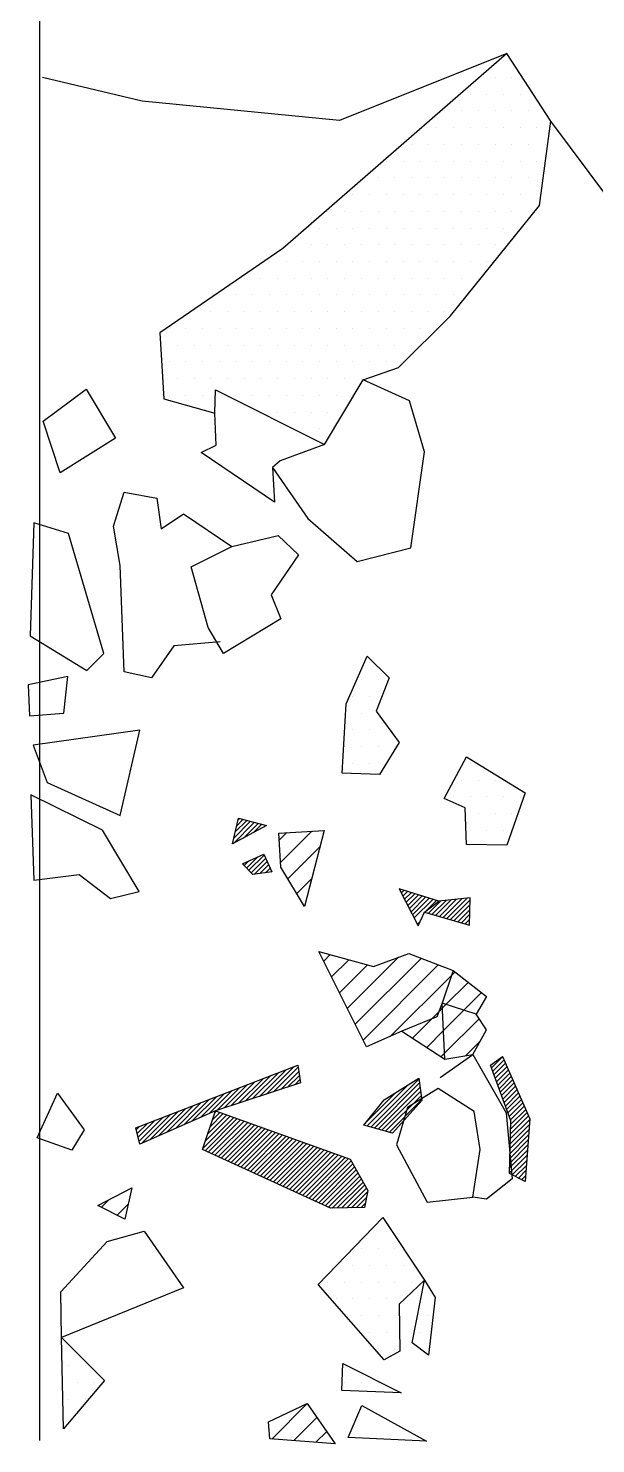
# Model space of a CAD drawing. Header units: metres. Extents: x -1.86 to -0.62, y -15.9 to -12.1.
# Drawn here: x -1.861 to -1.437, y -15.896 to -14.838 of the extents above; entities that cross this region are included whole.
import ezdxf

# ---------------------------------------------------------------- set-up
doc = ezdxf.new("R2010")
doc.units = ezdxf.units.M
doc.header["$LTSCALE"] = 25
doc.header["$MEASUREMENT"] = 0
doc.linetypes.add('STRICHPUNKTX2', pattern=[2, 1, -0.5, 0, -0.5])
doc.layers.get('0').update_dxf_attribs({"linetype": 'CONTINUOUS'})
for name, color, linetype in [('BEFUND', 1, 'CONTINUOUS'), ('FEUER', 1, 'CONTINUOUS'), ('GRABUNGSGRENZE', 3, 'STRICHPUNKTX2'), ('KNOCHEN', 2, 'CONTINUOUS'), ('STEINE', 4, 'CONTINUOUS'), ('STEINESCHRAFF', 4, 'CONTINUOUS')]:
    doc.layers.add(name, color=color, linetype=linetype)

# ---------------------------------------------------------------- blocks, each defined once
blk = doc.blocks.new('*X1')
at = {"color": 0}
for p, q in [((-170.45, -1542.94), (-170.36, -1542.86)), ((-170.84, -1544.75), (-169.25, -1543.16)), ((-170.78, -1544.33), (-169.53, -1543.08)), ((-170.67, -1543.87), (-169.8, -1543.01)), ((-170.56, -1543.41), (-170.08, -1542.93)), ((-170.07, -1544.34), (-168.97, -1543.23)), ((-169.31, -1543.92), (-168.69, -1543.3)), ((-168.54, -1543.51), (-168.41, -1543.38)), ((-170, -1546.38), (-169.65, -1546.04)), ((-169.82, -1546.56), (-169.01, -1545.75)), ((-169.65, -1546.74), (-168.51, -1545.6)), ((-169.48, -1546.93), (-168.4, -1545.84)), ((-169.25, -1547.05), (-168.29, -1546.09)), ((-168.84, -1546.99), (-168.18, -1546.33)), ((-168.42, -1546.93), (-168.06, -1546.57)), ((-168.01, -1546.87), (-167.95, -1546.81)), ((-158.38, -1548.2), (-158.34, -1548.16)), ((-158.26, -1548.43), (-158.07, -1548.24)), ((-158.14, -1548.67), (-157.8, -1548.32)), ((-158.02, -1548.9), (-157.53, -1548.41)), ((-157.9, -1549.13), (-157.26, -1548.49)), ((-157.78, -1549.37), (-156.99, -1548.57)), ((-157.66, -1549.6), (-156.72, -1548.66)), ((-157.54, -1549.83), (-156.45, -1548.74)), ((-157.42, -1550.06), (-156.18, -1548.83)), ((-157.3, -1550.3), (-155.91, -1548.91)), ((-156.39, -1549.75), (-155.64, -1548.99)), ((-156.24, -1549.95), (-155.32, -1549.03)), ((-155.96, -1550.02), (-154.92, -1548.99)), ((-155.69, -1550.1), (-154.53, -1548.94)), ((-155.41, -1550.18), (-154.13, -1548.9)), ((-155.14, -1550.26), (-153.73, -1548.86)), ((-154.87, -1550.34), (-153.34, -1548.81)), ((-154.59, -1550.42), (-153.14, -1548.96)), ((-156.57, -1549.92), (-156.51, -1549.87)), ((-154.32, -1550.5), (-153.15, -1549.33)), ((-154.04, -1550.58), (-153.15, -1549.69)), ((-153.77, -1550.66), (-153.16, -1550.05)), ((-157.06, -1550.76), (-156.86, -1550.56)), ((-153.49, -1550.74), (-153.17, -1550.42)), ((-153.22, -1550.81), (-153.18, -1550.78)), ((-151.53, -1561.5), (-150.68, -1560.66)), ((-169.39, -1563.8), (-167.45, -1561.86)), ((-168.86, -1563.63), (-166.87, -1561.64)), ((-168.34, -1563.46), (-166.29, -1561.42)), ((-167.81, -1563.28), (-165.98, -1561.45)), ((-167.28, -1563.11), (-165.93, -1561.76)), ((-151.44, -1561.76), (-150.58, -1560.9)), ((-151.34, -1562.02), (-150.47, -1561.15)), ((-151.25, -1562.28), (-150.36, -1561.39)), ((-151.15, -1562.54), (-150.26, -1561.64)), ((-151.06, -1562.8), (-150.15, -1561.89)), ((-172.02, -1564.66), (-170.33, -1562.97)), ((-171.49, -1564.49), (-169.75, -1562.75)), ((-170.97, -1564.32), (-169.18, -1562.53)), ((-170.44, -1564.15), (-168.6, -1562.31)), ((-169.91, -1563.97), (-168.02, -1562.08)), ((-166.76, -1562.94), (-165.88, -1562.06)), ((-166.23, -1562.77), (-165.84, -1562.37)), ((-160.83, -1565.85), (-157.75, -1562.77)), ((-160.55, -1565.93), (-156.94, -1562.32)), ((-160.28, -1566), (-156.9, -1562.63)), ((-160, -1566.08), (-156.86, -1562.95)), ((-150.96, -1563.06), (-150.04, -1562.13)), ((-150.87, -1563.32), (-149.93, -1562.38)), ((-150.78, -1563.57), (-149.83, -1562.63)), ((-150.68, -1563.83), (-149.72, -1562.87)), ((-174.52, -1565.75), (-172.63, -1563.87)), ((-173.89, -1565.47), (-172.06, -1563.64)), ((-173.26, -1565.2), (-171.48, -1563.42)), ((-172.62, -1564.92), (-170.9, -1563.2)), ((-160.88, -1565.55), (-158.7, -1563.37)), ((-159.73, -1566.16), (-156.83, -1563.26)), ((-159.45, -1566.24), (-156.79, -1563.58)), ((-159.18, -1566.32), (-156.75, -1563.89)), ((-150.59, -1564.09), (-149.61, -1563.12)), ((-150.49, -1564.35), (-149.51, -1563.37)), ((-150.4, -1564.61), (-149.4, -1563.61)), ((-150.3, -1564.87), (-149.29, -1563.86)), ((-177.69, -1567.15), (-175.51, -1564.98)), ((-177.05, -1566.87), (-174.94, -1564.76)), ((-176.42, -1566.59), (-174.36, -1564.53)), ((-175.79, -1566.31), (-173.79, -1564.31)), ((-175.15, -1566.03), (-173.21, -1564.09)), ((-172.91, -1566.97), (-171.05, -1565.11)), ((-172.73, -1566.44), (-171.31, -1565.01)), ((-172.55, -1565.91), (-171.57, -1564.92)), ((-172.38, -1565.38), (-171.83, -1564.83)), ((-172.2, -1564.85), (-172.09, -1564.73)), ((-150.21, -1565.13), (-149.18, -1564.11)), ((-150.11, -1565.39), (-149.08, -1564.35)), ((-150.11, -1566.44), (-148.76, -1565.09)), ((-150.1, -1566.08), (-148.86, -1564.84)), ((-150.09, -1565.71), (-148.97, -1564.6)), ((-178.07, -1566.12), (-177.82, -1565.87)), ((-178, -1566.4), (-177.24, -1565.65)), ((-177.93, -1566.69), (-176.67, -1565.42)), ((-177.86, -1566.97), (-176.09, -1565.2)), ((-173.08, -1567.5), (-170.79, -1565.2)), ((-172.93, -1567.7), (-170.53, -1565.29)), ((-172.69, -1567.81), (-170.27, -1565.39)), ((-172.44, -1567.92), (-170, -1565.48)), ((-172.2, -1568.03), (-169.74, -1565.57)), ((-171.96, -1568.14), (-169.48, -1565.67)), ((-171.72, -1568.25), (-169.22, -1565.76)), ((-171.47, -1568.36), (-168.96, -1565.85)), ((-171.23, -1568.47), (-168.7, -1565.95)), ((-170.99, -1568.58), (-168.44, -1566.04)), ((-170.75, -1568.7), (-168.18, -1566.13)), ((-150.13, -1567.53), (-148.72, -1566.11)), ((-150.12, -1566.8), (-148.66, -1565.35)), ((-150.12, -1567.17), (-148.69, -1565.73)), ((-170.5, -1568.81), (-167.92, -1566.23)), ((-170.26, -1568.92), (-167.66, -1566.32)), ((-170.02, -1569.03), (-167.4, -1566.41)), ((-169.77, -1569.14), (-167.14, -1566.51)), ((-169.53, -1569.25), (-166.88, -1566.6)), ((-169.29, -1569.36), (-166.62, -1566.69)), ((-169.05, -1569.47), (-166.36, -1566.79)), ((-168.8, -1569.58), (-166.1, -1566.88)), ((-168.56, -1569.69), (-165.84, -1566.97)), ((-168.32, -1569.8), (-165.58, -1567.07)), ((-168.08, -1569.92), (-165.32, -1567.16)), ((-150.15, -1568.26), (-148.78, -1566.88)), ((-150.14, -1567.89), (-148.75, -1566.5)), ((-167.83, -1570.03), (-165.06, -1567.25)), ((-167.59, -1570.14), (-164.8, -1567.35)), ((-167.35, -1570.25), (-164.54, -1567.44)), ((-167.11, -1570.36), (-164.28, -1567.53)), ((-166.86, -1570.47), (-164.02, -1567.63)), ((-166.62, -1570.58), (-163.76, -1567.72)), ((-166.38, -1570.69), (-163.5, -1567.81)), ((-166.14, -1570.8), (-163.24, -1567.91)), ((-165.89, -1570.91), (-162.98, -1568)), ((-165.65, -1571.03), (-162.72, -1568.09)), ((-165.41, -1571.14), (-162.46, -1568.19)), ((-165.17, -1571.25), (-162.2, -1568.28)), ((-150.18, -1569.34), (-148.86, -1568.03)), ((-150.17, -1568.98), (-148.83, -1567.64)), ((-150.16, -1568.62), (-148.8, -1567.26)), ((-164.92, -1571.36), (-162.01, -1568.45)), ((-164.68, -1571.47), (-161.88, -1568.67)), ((-164.44, -1571.58), (-161.76, -1568.9)), ((-164.2, -1571.69), (-161.63, -1569.13)), ((-163.95, -1571.8), (-161.5, -1569.35)), ((-149.98, -1569.5), (-148.89, -1568.41)), ((-149.75, -1569.62), (-148.92, -1568.79)), ((-149.51, -1569.74), (-148.95, -1569.17)), ((-163.71, -1571.91), (-161.37, -1569.58)), ((-163.42, -1571.98), (-161.25, -1569.8)), ((-163.06, -1571.97), (-161.12, -1570.03)), ((-162.7, -1571.97), (-160.99, -1570.25)), ((-149.28, -1569.86), (-148.98, -1569.56)), ((-149.05, -1569.98), (-149.01, -1569.94)), ((-162.34, -1571.96), (-160.86, -1570.48)), ((-161.98, -1571.95), (-160.78, -1570.75)), ((-161.62, -1571.94), (-160.87, -1571.19)), ((-161.26, -1571.94), (-160.96, -1571.63))]:
    blk.add_line(p, q, dxfattribs=at)
blk = doc.blocks.new('*X2')
at = {"color": 0}
for p, q in [((-150.625, -1486.25), (-150.625, -1486.25)), ((-151.25, -1487.5), (-151.25, -1487.5)), ((-150, -1487.5), (-150, -1487.5)), ((-153.125, -1488.75), (-153.125, -1488.75)), ((-151.875, -1488.75), (-151.875, -1488.75)), ((-150.625, -1488.75), (-150.625, -1488.75)), ((-149.375, -1488.75), (-149.375, -1488.75)), ((-155, -1490), (-155, -1490)), ((-153.75, -1490), (-153.75, -1490)), ((-152.5, -1490), (-152.5, -1490)), ((-151.25, -1490), (-151.25, -1490)), ((-150, -1490), (-150, -1490)), ((-148.75, -1490), (-148.75, -1490)), ((-155.625, -1491.25), (-155.625, -1491.25)), ((-154.375, -1491.25), (-154.375, -1491.25)), ((-153.125, -1491.25), (-153.125, -1491.25)), ((-151.875, -1491.25), (-151.875, -1491.25)), ((-150.625, -1491.25), (-150.625, -1491.25)), ((-149.375, -1491.25), (-149.375, -1491.25)), ((-148.125, -1491.25), (-148.125, -1491.25)), ((-157.5, -1492.5), (-157.5, -1492.5)), ((-156.25, -1492.5), (-156.25, -1492.5)), ((-155, -1492.5), (-155, -1492.5)), ((-153.75, -1492.5), (-153.75, -1492.5)), ((-152.5, -1492.5), (-152.5, -1492.5)), ((-151.25, -1492.5), (-151.25, -1492.5)), ((-150, -1492.5), (-150, -1492.5)), ((-148.75, -1492.5), (-148.75, -1492.5)), ((-147.5, -1492.5), (-147.5, -1492.5)), ((-159.375, -1493.75), (-159.375, -1493.75)), ((-158.125, -1493.75), (-158.125, -1493.75)), ((-156.875, -1493.75), (-156.875, -1493.75)), ((-155.625, -1493.75), (-155.625, -1493.75)), ((-154.375, -1493.75), (-154.375, -1493.75)), ((-153.125, -1493.75), (-153.125, -1493.75)), ((-151.875, -1493.75), (-151.875, -1493.75)), ((-150.625, -1493.75), (-150.625, -1493.75)), ((-149.375, -1493.75), (-149.375, -1493.75)), ((-148.125, -1493.75), (-148.125, -1493.75)), ((-160, -1495), (-160, -1495)), ((-158.75, -1495), (-158.75, -1495)), ((-157.5, -1495), (-157.5, -1495)), ((-156.25, -1495), (-156.25, -1495)), ((-155, -1495), (-155, -1495)), ((-153.75, -1495), (-153.75, -1495)), ((-152.5, -1495), (-152.5, -1495)), ((-151.25, -1495), (-151.25, -1495)), ((-150, -1495), (-150, -1495)), ((-148.75, -1495), (-148.75, -1495)), ((-161.875, -1496.25), (-161.875, -1496.25)), ((-160.625, -1496.25), (-160.625, -1496.25)), ((-159.375, -1496.25), (-159.375, -1496.25)), ((-158.125, -1496.25), (-158.125, -1496.25)), ((-156.875, -1496.25), (-156.875, -1496.25)), ((-155.625, -1496.25), (-155.625, -1496.25)), ((-154.375, -1496.25), (-154.375, -1496.25)), ((-153.125, -1496.25), (-153.125, -1496.25)), ((-151.875, -1496.25), (-151.875, -1496.25)), ((-150.625, -1496.25), (-150.625, -1496.25)), ((-149.375, -1496.25), (-149.375, -1496.25)), ((-148.125, -1496.25), (-148.125, -1496.25)), ((-163.75, -1497.5), (-163.75, -1497.5)), ((-162.5, -1497.5), (-162.5, -1497.5)), ((-161.25, -1497.5), (-161.25, -1497.5)), ((-160, -1497.5), (-160, -1497.5)), ((-158.75, -1497.5), (-158.75, -1497.5)), ((-157.5, -1497.5), (-157.5, -1497.5)), ((-156.25, -1497.5), (-156.25, -1497.5)), ((-155, -1497.5), (-155, -1497.5)), ((-153.75, -1497.5), (-153.75, -1497.5)), ((-152.5, -1497.5), (-152.5, -1497.5)), ((-151.25, -1497.5), (-151.25, -1497.5)), ((-150, -1497.5), (-150, -1497.5)), ((-148.75, -1497.5), (-148.75, -1497.5)), ((-164.375, -1498.75), (-164.375, -1498.75)), ((-163.125, -1498.75), (-163.125, -1498.75)), ((-161.875, -1498.75), (-161.875, -1498.75)), ((-160.625, -1498.75), (-160.625, -1498.75)), ((-159.375, -1498.75), (-159.375, -1498.75)), ((-158.125, -1498.75), (-158.125, -1498.75)), ((-156.875, -1498.75), (-156.875, -1498.75)), ((-155.625, -1498.75), (-155.625, -1498.75)), ((-154.375, -1498.75), (-154.375, -1498.75)), ((-153.125, -1498.75), (-153.125, -1498.75)), ((-151.875, -1498.75), (-151.875, -1498.75)), ((-150.625, -1498.75), (-150.625, -1498.75)), ((-149.375, -1498.75), (-149.375, -1498.75)), ((-166.25, -1500), (-166.25, -1500)), ((-165, -1500), (-165, -1500)), ((-163.75, -1500), (-163.75, -1500)), ((-162.5, -1500), (-162.5, -1500)), ((-161.25, -1500), (-161.25, -1500)), ((-160, -1500), (-160, -1500)), ((-158.75, -1500), (-158.75, -1500)), ((-157.5, -1500), (-157.5, -1500)), ((-156.25, -1500), (-156.25, -1500)), ((-155, -1500), (-155, -1500)), ((-153.75, -1500), (-153.75, -1500)), ((-152.5, -1500), (-152.5, -1500)), ((-151.25, -1500), (-151.25, -1500)), ((-168.125, -1501.25), (-168.125, -1501.25)), ((-166.875, -1501.25), (-166.875, -1501.25)), ((-165.625, -1501.25), (-165.625, -1501.25)), ((-164.375, -1501.25), (-164.375, -1501.25)), ((-163.125, -1501.25), (-163.125, -1501.25)), ((-161.875, -1501.25), (-161.875, -1501.25)), ((-160.625, -1501.25), (-160.625, -1501.25)), ((-159.375, -1501.25), (-159.375, -1501.25)), ((-158.125, -1501.25), (-158.125, -1501.25)), ((-156.875, -1501.25), (-156.875, -1501.25)), ((-155.625, -1501.25), (-155.625, -1501.25)), ((-154.375, -1501.25), (-154.375, -1501.25)), ((-153.125, -1501.25), (-153.125, -1501.25)), ((-151.875, -1501.25), (-151.875, -1501.25)), ((-170, -1502.5), (-170, -1502.5)), ((-168.75, -1502.5), (-168.75, -1502.5)), ((-167.5, -1502.5), (-167.5, -1502.5)), ((-166.25, -1502.5), (-166.25, -1502.5)), ((-165, -1502.5), (-165, -1502.5)), ((-163.75, -1502.5), (-163.75, -1502.5)), ((-162.5, -1502.5), (-162.5, -1502.5)), ((-161.25, -1502.5), (-161.25, -1502.5)), ((-160, -1502.5), (-160, -1502.5)), ((-158.75, -1502.5), (-158.75, -1502.5)), ((-157.5, -1502.5), (-157.5, -1502.5)), ((-156.25, -1502.5), (-156.25, -1502.5)), ((-155, -1502.5), (-155, -1502.5)), ((-153.75, -1502.5), (-153.75, -1502.5)), ((-152.5, -1502.5), (-152.5, -1502.5)), ((-171.875, -1503.75), (-171.875, -1503.75)), ((-170.625, -1503.75), (-170.625, -1503.75)), ((-169.375, -1503.75), (-169.375, -1503.75)), ((-168.125, -1503.75), (-168.125, -1503.75)), ((-166.875, -1503.75), (-166.875, -1503.75)), ((-165.625, -1503.75), (-165.625, -1503.75)), ((-164.375, -1503.75), (-164.375, -1503.75)), ((-163.125, -1503.75), (-163.125, -1503.75)), ((-161.875, -1503.75), (-161.875, -1503.75)), ((-160.625, -1503.75), (-160.625, -1503.75)), ((-159.375, -1503.75), (-159.375, -1503.75)), ((-158.125, -1503.75), (-158.125, -1503.75)), ((-156.875, -1503.75), (-156.875, -1503.75)), ((-155.625, -1503.75), (-155.625, -1503.75)), ((-154.375, -1503.75), (-154.375, -1503.75)), ((-173.75, -1505), (-173.75, -1505)), ((-172.5, -1505), (-172.5, -1505)), ((-171.25, -1505), (-171.25, -1505)), ((-170, -1505), (-170, -1505)), ((-168.75, -1505), (-168.75, -1505)), ((-167.5, -1505), (-167.5, -1505)), ((-166.25, -1505), (-166.25, -1505)), ((-165, -1505), (-165, -1505)), ((-163.75, -1505), (-163.75, -1505)), ((-162.5, -1505), (-162.5, -1505)), ((-161.25, -1505), (-161.25, -1505)), ((-160, -1505), (-160, -1505)), ((-158.75, -1505), (-158.75, -1505)), ((-157.5, -1505), (-157.5, -1505)), ((-156.25, -1505), (-156.25, -1505)), ((-155, -1505), (-155, -1505)), ((-175.625, -1506.25), (-175.625, -1506.25)), ((-174.375, -1506.25), (-174.375, -1506.25)), ((-173.125, -1506.25), (-173.125, -1506.25)), ((-171.875, -1506.25), (-171.875, -1506.25)), ((-170.625, -1506.25), (-170.625, -1506.25)), ((-169.375, -1506.25), (-169.375, -1506.25)), ((-168.125, -1506.25), (-168.125, -1506.25)), ((-166.875, -1506.25), (-166.875, -1506.25)), ((-165.625, -1506.25), (-165.625, -1506.25)), ((-164.375, -1506.25), (-164.375, -1506.25)), ((-163.125, -1506.25), (-163.125, -1506.25)), ((-161.875, -1506.25), (-161.875, -1506.25)), ((-160.625, -1506.25), (-160.625, -1506.25)), ((-159.375, -1506.25), (-159.375, -1506.25)), ((-158.125, -1506.25), (-158.125, -1506.25)), ((-156.875, -1506.25), (-156.875, -1506.25)), ((-155.625, -1506.25), (-155.625, -1506.25)), ((-176.25, -1507.5), (-176.25, -1507.5)), ((-175, -1507.5), (-175, -1507.5)), ((-173.75, -1507.5), (-173.75, -1507.5)), ((-172.5, -1507.5), (-172.5, -1507.5)), ((-171.25, -1507.5), (-171.25, -1507.5)), ((-170, -1507.5), (-170, -1507.5)), ((-168.75, -1507.5), (-168.75, -1507.5)), ((-167.5, -1507.5), (-167.5, -1507.5)), ((-166.25, -1507.5), (-166.25, -1507.5)), ((-165, -1507.5), (-165, -1507.5)), ((-163.75, -1507.5), (-163.75, -1507.5)), ((-162.5, -1507.5), (-162.5, -1507.5)), ((-161.25, -1507.5), (-161.25, -1507.5)), ((-160, -1507.5), (-160, -1507.5)), ((-158.75, -1507.5), (-158.75, -1507.5)), ((-157.5, -1507.5), (-157.5, -1507.5)), ((-175.625, -1508.75), (-175.625, -1508.75)), ((-174.375, -1508.75), (-174.375, -1508.75)), ((-173.125, -1508.75), (-173.125, -1508.75)), ((-171.875, -1508.75), (-171.875, -1508.75)), ((-170.625, -1508.75), (-170.625, -1508.75)), ((-169.375, -1508.75), (-169.375, -1508.75)), ((-168.125, -1508.75), (-168.125, -1508.75)), ((-166.875, -1508.75), (-166.875, -1508.75)), ((-165.625, -1508.75), (-165.625, -1508.75)), ((-164.375, -1508.75), (-164.375, -1508.75)), ((-163.125, -1508.75), (-163.125, -1508.75)), ((-161.875, -1508.75), (-161.875, -1508.75)), ((-160.625, -1508.75), (-160.625, -1508.75)), ((-159.375, -1508.75), (-159.375, -1508.75)), ((-158.125, -1508.75), (-158.125, -1508.75)), ((-175, -1510), (-175, -1510)), ((-173.75, -1510), (-173.75, -1510)), ((-172.5, -1510), (-172.5, -1510)), ((-171.25, -1510), (-171.25, -1510)), ((-170, -1510), (-170, -1510)), ((-168.75, -1510), (-168.75, -1510)), ((-167.5, -1510), (-167.5, -1510)), ((-166.25, -1510), (-166.25, -1510)), ((-165, -1510), (-165, -1510)), ((-163.75, -1510), (-163.75, -1510)), ((-162.5, -1510), (-162.5, -1510)), ((-161.25, -1510), (-161.25, -1510)), ((-175.625, -1511.25), (-175.625, -1511.25)), ((-174.375, -1511.25), (-174.375, -1511.25)), ((-173.125, -1511.25), (-173.125, -1511.25)), ((-170.625, -1511.25), (-170.625, -1511.25)), ((-169.375, -1511.25), (-169.375, -1511.25)), ((-168.125, -1511.25), (-168.125, -1511.25)), ((-166.875, -1511.25), (-166.875, -1511.25)), ((-165.625, -1511.25), (-165.625, -1511.25)), ((-164.375, -1511.25), (-164.375, -1511.25)), ((-163.125, -1511.25), (-163.125, -1511.25)), ((-161.875, -1511.25), (-161.875, -1511.25)), ((-168.75, -1512.5), (-168.75, -1512.5)), ((-167.5, -1512.5), (-167.5, -1512.5)), ((-166.25, -1512.5), (-166.25, -1512.5)), ((-165, -1512.5), (-165, -1512.5)), ((-163.75, -1512.5), (-163.75, -1512.5)), ((-165.625, -1513.75), (-165.625, -1513.75)), ((-164.375, -1513.75), (-164.375, -1513.75)), ((-160.625, -1531.25), (-160.625, -1531.25)), ((-161.25, -1532.5), (-161.25, -1532.5)), ((-160, -1532.5), (-160, -1532.5)), ((-161.875, -1533.75), (-161.875, -1533.75)), ((-160.625, -1533.75), (-160.625, -1533.75)), ((-161.25, -1535), (-161.25, -1535)), ((-161.875, -1536.25), (-161.875, -1536.25)), ((-160.625, -1536.25), (-160.625, -1536.25)), ((-159.375, -1536.25), (-159.375, -1536.25)), ((-162.5, -1537.5), (-162.5, -1537.5)), ((-161.25, -1537.5), (-161.25, -1537.5)), ((-160, -1537.5), (-160, -1537.5)), ((-158.75, -1537.5), (-158.75, -1537.5)), ((-161.875, -1538.75), (-161.875, -1538.75)), ((-160.625, -1538.75), (-160.625, -1538.75)), ((-153.125, -1538.75), (-153.125, -1538.75)), ((-153.75, -1540), (-153.75, -1540)), ((-152.5, -1540), (-152.5, -1540)), ((-151.25, -1540), (-151.25, -1540)), ((-154.375, -1541.25), (-154.375, -1541.25)), ((-153.125, -1541.25), (-153.125, -1541.25)), ((-151.875, -1541.25), (-151.875, -1541.25)), ((-150.625, -1541.25), (-150.625, -1541.25)), ((-149.375, -1541.25), (-149.375, -1541.25)), ((-152.5, -1542.5), (-152.5, -1542.5)), ((-151.25, -1542.5), (-151.25, -1542.5)), ((-150, -1542.5), (-150, -1542.5)), ((-153.125, -1543.75), (-153.125, -1543.75)), ((-151.875, -1543.75), (-151.875, -1543.75)), ((-150.625, -1543.75), (-150.625, -1543.75)), ((-160.625, -1573.75), (-160.625, -1573.75)), ((-159.375, -1573.75), (-159.375, -1573.75)), ((-161.25, -1575), (-161.25, -1575)), ((-160, -1575), (-160, -1575)), ((-158.75, -1575), (-158.75, -1575)), ((-161.875, -1576.25), (-161.875, -1576.25)), ((-160.625, -1576.25), (-160.625, -1576.25)), ((-159.375, -1576.25), (-159.375, -1576.25)), ((-158.125, -1576.25), (-158.125, -1576.25)), ((-163.75, -1577.5), (-163.75, -1577.5)), ((-162.5, -1577.5), (-162.5, -1577.5)), ((-161.25, -1577.5), (-161.25, -1577.5)), ((-160, -1577.5), (-160, -1577.5)), ((-158.75, -1577.5), (-158.75, -1577.5)), ((-157.5, -1577.5), (-157.5, -1577.5)), ((-163.125, -1578.75), (-163.125, -1578.75)), ((-161.875, -1578.75), (-161.875, -1578.75)), ((-160.625, -1578.75), (-160.625, -1578.75)), ((-159.375, -1578.75), (-159.375, -1578.75)), ((-158.125, -1578.75), (-158.125, -1578.75)), ((-161.25, -1580), (-161.25, -1580)), ((-160, -1580), (-160, -1580)), ((-158.75, -1580), (-158.75, -1580)), ((-156.25, -1580), (-156.25, -1580)), ((-160.625, -1581.25), (-160.625, -1581.25)), ((-159.375, -1581.25), (-159.375, -1581.25)), ((-156.875, -1581.25), (-156.875, -1581.25)), ((-160, -1582.5), (-160, -1582.5)), ((-158.75, -1582.5), (-158.75, -1582.5)), ((-156.25, -1582.5), (-156.25, -1582.5)), ((-183.125, -1583.75), (-183.125, -1583.75)), ((-181.875, -1583.75), (-181.875, -1583.75)), ((-182.5, -1585), (-182.5, -1585)), ((-181.25, -1585), (-181.25, -1585)), ((-162.5, -1585), (-162.5, -1585)), ((-161.25, -1585), (-161.25, -1585)), ((-160, -1585), (-160, -1585)), ((-183.125, -1586.25), (-183.125, -1586.25)), ((-181.875, -1586.25), (-181.875, -1586.25))]:
    blk.add_line(p, q, dxfattribs=at)
blk = doc.blocks.new('*X3')
at = {"color": 0}
for p, q in [((-167.39, -1544.48), (-166.83, -1543.92)), ((-167.29, -1546.15), (-164.95, -1543.81)), ((-166.75, -1547.37), (-164.33, -1544.95)), ((-166.08, -1548.47), (-164.94, -1547.34)), ((-164.06, -1553.53), (-163.58, -1553.04)), ((-163.47, -1554.71), (-162.19, -1553.42)), ((-162.3, -1557.06), (-158.47, -1553.24)), ((-161.71, -1558.24), (-156.78, -1553.32)), ((-162.88, -1555.89), (-160.8, -1553.8)), ((-161.12, -1559.42), (-155.51, -1553.81)), ((-154.52, -1554.6), (-154.27, -1554.34)), ((-159.06, -1559.13), (-154.52, -1554.6)), ((-154.93, -1556.77), (-153.27, -1555.11)), ((-153.59, -1557.2), (-152.28, -1555.88)), ((-156.01, -1557.85), (-155.47, -1557.31)), ((-155.47, -1557.31), (-155.2, -1557.04)), ((-155.2, -1557.04), (-154.93, -1556.77)), ((-155.12, -1558.72), (-153.59, -1557.2)), ((-157.43, -1559.27), (-156.01, -1557.85)), ((-156.36, -1559.97), (-155.12, -1558.72)), ((-155.04, -1560.41), (-152.45, -1557.83)), ((-153.43, -1560.57), (-152.41, -1559.55)), ((-155.29, -1560.66), (-155.04, -1560.41)), ((-180.68, -1571.91), (-180.1, -1571.34)), ((-179.5, -1572.5), (-178.68, -1571.68)), ((-167.95, -1589.23), (-165.3, -1586.58)), ((-166.3, -1589.35), (-164.57, -1587.62)), ((-164.65, -1589.47), (-163.84, -1588.66))]:
    blk.add_line(p, q, dxfattribs=at)

msp = doc.modelspace()

# ---------------------------------------------------------------- linework, layer by layer
at = {"layer": 'BEFUND'}
for points in [[(-1.5038, -14.8572), (-1.6289, -14.9071), (-1.7764, -14.8928), (-1.8507, -14.875)], [(-1.1392, -15.0902), (-1.2175, -15.0302), (-1.279, -15.0073), (-1.3538, -15.0261), (-1.3919, -15.018), (-1.4275, -14.9656), (-1.4708, -14.9076)]]:
    msp.add_lwpolyline(points, dxfattribs=at)
at = {"layer": 'GRABUNGSGRENZE'}
msp.add_lwpolyline([(-1.8528, -15.8933), (-1.8531, -12.1062)], dxfattribs=at)
at = {"layer": 'KNOCHEN'}
for points in [[(-1.7088, -15.4477), (-1.7042, -15.4284), (-1.6834, -15.434), (-1.7088, -15.4477)], [(-1.6936, -15.4706), (-1.7012, -15.4625), (-1.6854, -15.4554), (-1.6793, -15.4686), (-1.6936, -15.4706)], [(-1.57, -15.5088), (-1.5654, -15.4986), (-1.5547, -15.4904), (-1.5842, -15.4813), (-1.57, -15.5088)], [(-1.5654, -15.4986), (-1.5318, -15.5083), (-1.5313, -15.4879), (-1.5547, -15.4904)], [(-1.5018, -15.6939), (-1.5008, -15.6547), (-1.5161, -15.613), (-1.5069, -15.6064), (-1.4866, -15.6532), (-1.4901, -15.7), (-1.5018, -15.6939)], [(-1.7215, -15.6471), (-1.778, -15.672), (-1.781, -15.6598), (-1.66, -15.613), (-1.658, -15.6262), (-1.7215, -15.6471)], [(-1.5893, -15.6639), (-1.6107, -15.6578), (-1.5954, -15.639), (-1.5695, -15.6227), (-1.5674, -15.6395), (-1.5893, -15.6639)], [(-1.7312, -15.6761), (-1.7215, -15.6471), (-1.6208, -15.6832), (-1.6076, -15.7066), (-1.6102, -15.7193), (-1.6356, -15.7198), (-1.7312, -15.6761)]]:
    msp.add_lwpolyline(points, dxfattribs=at)
at = {"layer": 'STEINE'}
for points in [[(-1.6401, -15.1492), (-1.6112, -15.1009), (-1.5847, -15.0917), (-1.546, -15.0531), (-1.4794, -14.9707), (-1.4708, -14.9076), (-1.5038, -14.8572), (-1.6712, -15.0027), (-1.7632, -15.0658), (-1.7602, -15.1151), (-1.722, -15.1258)], [(-1.6788, -15.1665), (-1.6524, -15.2046), (-1.6157, -15.2367), (-1.5756, -15.2265), (-1.5654, -15.1548), (-1.5766, -15.1166), (-1.6112, -15.1009)], [(-1.8375, -15.1705), (-1.8502, -15.1319), (-1.8182, -15.108), (-1.7963, -15.1446), (-1.8375, -15.1705)], [(-1.6732, -15.1614), (-1.6788, -15.1665), (-1.6773, -15.1924), (-1.7322, -15.1553), (-1.721, -15.1497), (-1.722, -15.1258), (-1.7215, -15.1085), (-1.6401, -15.1492), (-1.6732, -15.1614)], [(-1.718, -15.2967), (-1.7526, -15.2997), (-1.7693, -15.3236), (-1.7897, -15.319), (-1.7927, -15.2397), (-1.7978, -15.2102), (-1.7897, -15.1848), (-1.7653, -15.1893), (-1.7622, -15.2122), (-1.7454, -15.201), (-1.7093, -15.2255)], [(-1.8599, -15.2921), (-1.8177, -15.318), (-1.8049, -15.3053), (-1.8314, -15.2158), (-1.8573, -15.2077), (-1.8599, -15.2921)], [(-1.7154, -15.3053), (-1.7271, -15.286), (-1.7398, -15.2407), (-1.7093, -15.2255), (-1.6747, -15.2173), (-1.6595, -15.2316), (-1.6798, -15.2616), (-1.6727, -15.2794), (-1.7154, -15.3053)], [(-1.6269, -15.3948), (-1.6239, -15.343), (-1.6081, -15.3074), (-1.5918, -15.3236), (-1.6015, -15.3485), (-1.5842, -15.3719), (-1.599, -15.3958), (-1.6269, -15.3948)], [(-1.8604, -15.3521), (-1.8349, -15.3501), (-1.8319, -15.3226), (-1.8614, -15.3287), (-1.8604, -15.3521)], [(-1.8578, -15.374), (-1.8472, -15.4019), (-1.7927, -15.4264), (-1.778, -15.3628), (-1.8578, -15.374)], [(-1.5506, -15.4137), (-1.5339, -15.3826), (-1.4901, -15.4096), (-1.5039, -15.4487), (-1.5339, -15.4482), (-1.5349, -15.4208), (-1.5506, -15.4137)], [(-1.8573, -15.4747), (-1.8233, -15.4706), (-1.7999, -15.4884), (-1.7785, -15.4833), (-1.806, -15.4375), (-1.8594, -15.4111), (-1.8573, -15.4747)], [(-1.6549, -15.4945), (-1.6727, -15.465), (-1.6742, -15.4396), (-1.6402, -15.4376), (-1.6549, -15.4945)], [(-1.6086, -15.5993), (-1.6442, -15.5281), (-1.6035, -15.5393), (-1.5771, -15.5296), (-1.544, -15.5423), (-1.5522, -15.5667), (-1.5562, -15.5769), (-1.5822, -15.5876), (-1.6086, -15.5993)], [(-1.544, -15.5423), (-1.5191, -15.5617), (-1.5267, -15.5749), (-1.5522, -15.5667)], [(-1.5822, -15.5876), (-1.5501, -15.6084), (-1.5522, -15.5667)], [(-1.5501, -15.6084), (-1.5293, -15.6049), (-1.5191, -15.5866), (-1.5267, -15.5749)], [(-1.5537, -15.6222), (-1.5293, -15.6049), (-1.5044, -15.6486), (-1.4998, -15.698), (-1.5191, -15.7132), (-1.5293, -15.7117)], [(-1.8548, -15.6674), (-1.8395, -15.6339), (-1.8197, -15.6613), (-1.8289, -15.6766), (-1.8548, -15.6674)], [(-1.5552, -15.6303), (-1.5781, -15.6446), (-1.5863, -15.6725), (-1.5634, -15.7153), (-1.5293, -15.7117), (-1.5237, -15.6761), (-1.5283, -15.6476), (-1.5552, -15.6303)], [(-1.8095, -15.7178), (-1.7841, -15.7046), (-1.7892, -15.728), (-1.8095, -15.7178)], [(-1.5954, -15.8332), (-1.6447, -15.7768), (-1.5964, -15.7269), (-1.5654, -15.7737), (-1.5842, -15.7915), (-1.5837, -15.8266), (-1.5954, -15.8332)], [(-1.8365, -15.8165), (-1.837, -15.7824), (-1.8024, -15.7447), (-1.7749, -15.7371), (-1.7455, -15.7793), (-1.8365, -15.8165)], [(-1.5624, -15.8297), (-1.5746, -15.8205), (-1.5654, -15.7737), (-1.5573, -15.7865), (-1.5624, -15.8297)], [(-1.835, -15.8846), (-1.8365, -15.8165), (-1.8045, -15.8485), (-1.835, -15.8846)], [(-1.627, -15.8561), (-1.6264, -15.8358), (-1.5827, -15.8577), (-1.627, -15.8561)], [(-1.6809, -15.8922), (-1.6819, -15.8795), (-1.6529, -15.8658), (-1.632, -15.8958), (-1.6809, -15.8922)], [(-1.6224, -15.8912), (-1.6122, -15.8673), (-1.5639, -15.8938), (-1.6224, -15.8912)]]:
    msp.add_lwpolyline(points, dxfattribs=at)

# ---------------------------------------------------------------- block references
at = {"layer": 'FEUER', "xscale": 0.01, "yscale": 0.01, "zscale": 0.01}
msp.add_blockref('*X3', (0, 0), dxfattribs=at)
at = {"layer": 'KNOCHEN', "xscale": 0.01, "yscale": 0.01, "zscale": 0.01}
msp.add_blockref('*X1', (0, 0), dxfattribs=at)
at = {"layer": 'STEINESCHRAFF', "xscale": 0.01, "yscale": 0.01, "zscale": 0.01}
msp.add_blockref('*X2', (0, 0), dxfattribs=at)

doc.saveas('drawing.dxf')
